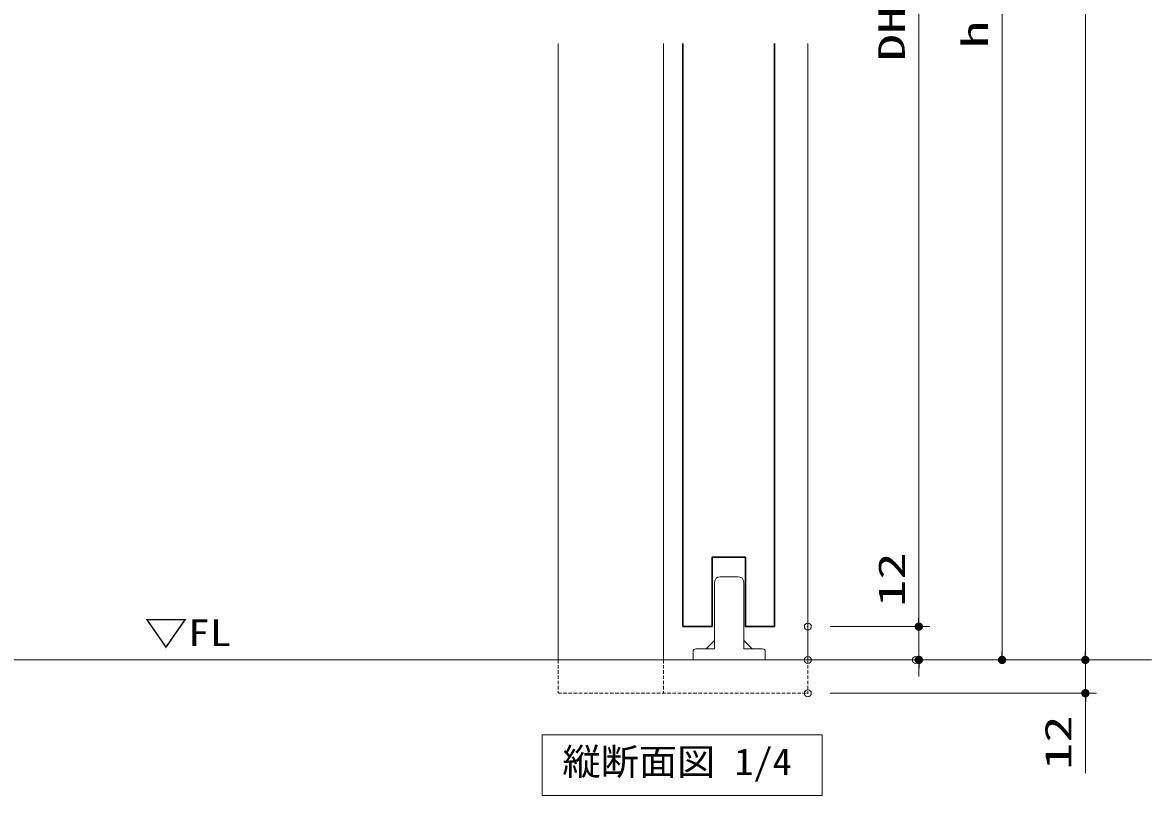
# Model space of a CAD drawing. Units: millimetres, scale not verified. Extents: x -1306 to 1306, y -607 to 607.
# Drawn here: x -705.5 to -298.8, y -95.4 to 183.1 of the extents above; entities that cross this region are included whole.
import ezdxf
from ezdxf.enums import TextEntityAlignment as Align

# ---------------------------------------------------------------- set-up
doc = ezdxf.new("R2010")
doc.units = ezdxf.units.MM
doc.header["$LTSCALE"] = 5
doc.header["$PDMODE"] = 32
doc.header["$PDSIZE"] = 2.5
doc.linetypes.add('USER2', pattern=[0.375, 0.25, -0.125])
for name, color, linetype, lineweight in [('0-1_線(黄)', 2, 'Continuous', 15), ('0-D_線(白)', 7, 'Continuous', 30), ('1-0_線(水)', 4, 'Continuous', 9), ('1-1_寸法線', 3, 'Continuous', 13), ('1-4_DEFPOINTS', 7, 'Continuous', 5), ('1-5_0', 3, 'Continuous', 25), ('1-6_点線(黄)', 2, 'USER2', 15)]:
    doc.layers.add(name, color=color, linetype=linetype, lineweight=lineweight)
doc.styles.add('ＭＳ ゴシック', font='')
doc.styles.get('ＭＳ ゴシック').set_extended_font_data('MS Gothic')

# ---------------------------------------------------------------- blocks, each defined once
blk = doc.blocks.new('_DOT')
at = {"layer": '1-5_0'}
blk.add_line((-2.5, 0), (-5, 0), dxfattribs=at)
for points in [[(0, 0), (-2.5, 0), (-2.48, 0.313)], [(0, 0), (-2.48, -0.313), (-2.5, 0)], [(0, 0), (-2.48, 0.313), (-2.421, 0.622)], [(0, 0), (-2.421, -0.622), (-2.48, -0.313)], [(0, 0), (-2.421, 0.622), (-2.324, 0.92)], [(0, 0), (-2.324, -0.92), (-2.421, -0.622)], [(0, 0), (-2.324, 0.92), (-2.191, 1.204)], [(0, 0), (-2.191, -1.204), (-2.324, -0.92)], [(0, 0), (-2.191, 1.204), (-2.023, 1.469)], [(0, 0), (-2.023, -1.469), (-2.191, -1.204)], [(0, 0), (-2.023, 1.469), (-1.822, 1.711)], [(0, 0), (-1.822, -1.711), (-2.023, -1.469)], [(0, 0), (-1.822, 1.711), (-1.594, 1.926)], [(0, 0), (-1.594, -1.926), (-1.822, -1.711)], [(0, 0), (-1.594, 1.926), (-1.34, 2.111)], [(0, 0), (-1.34, -2.111), (-1.594, -1.926)], [(0, 0), (-1.34, 2.111), (-1.064, 2.262)], [(0, 0), (-1.064, -2.262), (-1.34, -2.111)], [(0, 0), (-1.064, 2.262), (-0.773, 2.378)], [(0, 0), (-0.773, -2.378), (-1.064, -2.262)], [(0, 0), (-0.773, 2.378), (-0.468, 2.456)], [(0, 0), (-0.468, -2.456), (-0.773, -2.378)], [(0, 0), (-0.468, 2.456), (-0.157, 2.495)], [(0, 0), (-0.157, -2.495), (-0.468, -2.456)], [(0, 0), (-0.157, 2.495), (0.157, 2.495)], [(0, 0), (0.157, -2.495), (-0.157, -2.495)], [(0, 0), (0.157, 2.495), (0.468, 2.456)], [(0, 0), (0.468, 2.456), (0.773, 2.378)], [(0, 0), (0.773, 2.378), (1.064, 2.262)], [(0, 0), (1.064, 2.262), (1.34, 2.111)], [(0, 0), (1.34, 2.111), (1.594, 1.926)], [(0, 0), (1.594, 1.926), (1.822, 1.711)], [(0, 0), (1.822, 1.711), (2.023, 1.469)], [(0, 0), (2.023, 1.469), (2.191, 1.204)], [(0, 0), (2.191, 1.204), (2.324, 0.92)], [(0, 0), (2.324, 0.92), (2.421, 0.622)], [(0, 0), (2.421, 0.622), (2.48, 0.313)], [(0, 0), (2.48, 0.313), (2.5, 0)], [(0, 0), (0.468, -2.456), (0.157, -2.495)], [(0, 0), (0.773, -2.378), (0.468, -2.456)], [(0, 0), (1.064, -2.262), (0.773, -2.378)], [(0, 0), (1.34, -2.111), (1.064, -2.262)], [(0, 0), (1.594, -1.926), (1.34, -2.111)], [(0, 0), (1.822, -1.711), (1.594, -1.926)], [(0, 0), (2.023, -1.469), (1.822, -1.711)], [(0, 0), (2.191, -1.204), (2.023, -1.469)], [(0, 0), (2.324, -0.92), (2.191, -1.204)], [(0, 0), (2.421, -0.622), (2.324, -0.92)], [(0, 0), (2.48, -0.313), (2.421, -0.622)], [(0, 0), (2.5, 0), (2.48, -0.313)]]:
    blk.add_solid(points, dxfattribs=at)
blk = doc.blocks.new('ｶﾞｲﾄﾞ金具')
at = {"layer": '1-0_線(水)'}
for p, q in [((3791.88, 2451.38), (3824.38, 2451.38)), ((3834.38, 2441.38), (3834.38, 2321.38)), ((3781.88, 2336.38), (3766.88, 2321.38)), ((3834.38, 2336.38), (3849.38, 2321.38)), ((3834.38, 2321.38), (3868.13, 2321.38)), ((3743.13, 2301.38), (3743.13, 2316.38)), ((3873.13, 2316.38), (3873.13, 2301.38))]:
    blk.add_line(p, q, dxfattribs=at)
blk.add_lwpolyline([(3748.13, 2321.38), (3781.88, 2321.38), (3781.88, 2441.38)], dxfattribs=at)
for centre, radius, start, end in [((3791.88, 2441.38), 10, 90, 180), ((3824.38, 2441.38), 10, 0, 90), ((3748.13, 2316.38), 5, 90, 180), ((3868.13, 2316.38), 5, 0, 90)]:
    blk.add_arc(centre, radius, start, end, dxfattribs=at)

msp = doc.modelspace()

# ---------------------------------------------------------------- linework, layer by layer
at = {"layer": '0-1_線(黄)'}
msp.add_line((-1223.578, -46.552), (-298.827, -46.552), dxfattribs=at)
msp.add_lwpolyline([(-518.303, -73.552), (-417.453, -73.552), (-417.453, -95.387), (-518.303, -95.387)], close=True, dxfattribs=at)
at = {"layer": '0-D_線(白)'}
for p, q in [((-467.628, 175.637), (-467.628, -34.531)), ((-434.627, 175.637), (-434.627, -34.552))]:
    msp.add_line(p, q, dxfattribs=at)
msp.add_lwpolyline([(-434.627, -34.552), (-445.127, -34.552), (-445.127, -9.552), (-457.127, -9.552), (-457.127, -34.552), (-467.628, -34.552)], dxfattribs=at)
at = {"layer": '1-0_線(水)'}
for p, q in [((-512.627, 175.637), (-512.627, -46.552)), ((-474.627, 175.637), (-474.627, -46.552)), ((-422.627, 175.637), (-422.627, -46.552))]:
    msp.add_line(p, q, dxfattribs=at)
at = {"layer": '1-1_寸法線'}
for p, q in [((-322.627, -43.552), (-322.627, 430.448)), ((-352.627, 400.448), (-352.627, -43.552)), ((-382.627, 390.448), (-382.627, -31.552)), ((-382.627, -31.552), (-382.627, -5.79)), ((-414.627, -34.552), (-378.627, -34.552)), ((-414.627, -34.552), (-378.627, -34.552)), ((-382.627, -46.552), (-382.627, -34.552)), ((-322.627, -43.552), (-322.627, -40.552)), ((-414.627, -46.552), (-378.627, -46.552)), ((-414.627, -46.552), (-318.627, -46.552)), ((-414.627, -46.552), (-318.627, -46.552)), ((-375.717, -46.552), (-348.627, -46.552)), ((-322.627, -46.552), (-322.627, -58.552)), ((-382.627, -49.552), (-382.627, -52.552)), ((-414.627, -58.552), (-318.627, -58.552)), ((-322.627, -61.552), (-322.627, -87.314))]:
    msp.add_line(p, q, dxfattribs=at)
at = {"layer": '1-4_DEFPOINTS'}
for p in [(-422.627, -34.552), (-382.627, -34.552), (-422.627, -46.552), (-383.717, -46.552), (-382.627, -46.552), (-352.627, -46.552), (-422.627, -58.552), (-322.627, -58.552)]:
    msp.add_point(p, dxfattribs=at)
at = {"layer": '1-6_点線(黄)'}
for p, q in [((-512.627, -46.552), (-512.627, -58.552)), ((-474.627, -46.552), (-474.627, -58.552)), ((-422.627, -46.552), (-422.627, -58.552)), ((-512.627, -58.552), (-422.627, -58.552))]:
    msp.add_line(p, q, dxfattribs=at)

# ---------------------------------------------------------------- block references
at = {"layer": '1-0_線(水)', "xscale": 0.2, "yscale": 0.2}
msp.add_blockref('ｶﾞｲﾄﾞ金具', (-1212.596, -506.829), dxfattribs=at)
at = {"layer": '1-1_寸法線', "xscale": 0.6, "yscale": 0.6}
for p, rotation in [((-382.627, -34.552), 270), ((-382.627, -34.552), 270), ((-352.627, -46.552), 270), ((-322.627, -46.552), 270), ((-322.627, -46.552), 270), ((-382.627, -46.552), 90), ((-322.627, -58.552), 90)]:
    msp.add_blockref('_DOT', p, dxfattribs=dict(at, rotation=rotation))

# ---------------------------------------------------------------- texts
at = {"layer": '0-1_線(黄)', "style": 'ＭＳ ゴシック'}
for s, height, width, p in [('▽FL', 9.604, 1.2, (-661.722, -44.449)), ('縦断面図 1/4', 9.621, 1.05, (-511.055, -90.93))]:
    msp.add_text(s, height=height, dxfattribs=dict(at, width=width)).set_placement(p, align=Align.BOTTOM_LEFT)
at = {"layer": '1-1_寸法線', "style": 'ＭＳ ゴシック', "width": 1.5}
for s, p in [('DH', (-384.777, 169.21)), ('h', (-354.777, 173.924)), ('12', (-384.777, -27.409)), ('12', (-324.777, -86.171))]:
    msp.add_text(s, height=9.604, rotation=90, dxfattribs=at).set_placement(p, align=Align.BOTTOM_LEFT)

doc.saveas('drawing.dxf')
